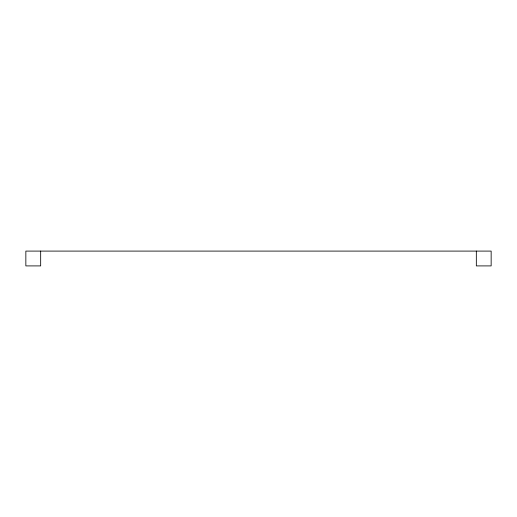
<?xml version="1.0" encoding="UTF-8"?>
<svg xmlns="http://www.w3.org/2000/svg" width="517" height="517" viewBox="0 0 517 517"><rect width="100%" height="100%" fill="white"/><g stroke="black" fill="none" stroke-linecap="round" stroke-linejoin="round"><path stroke-width="0.78" d="M476.331 251.094L476.331 265.906L491.15 265.906L491.15 251.094L25.85 251.094L25.85 265.906L40.669 265.906L40.669 251.094"/></g></svg>
